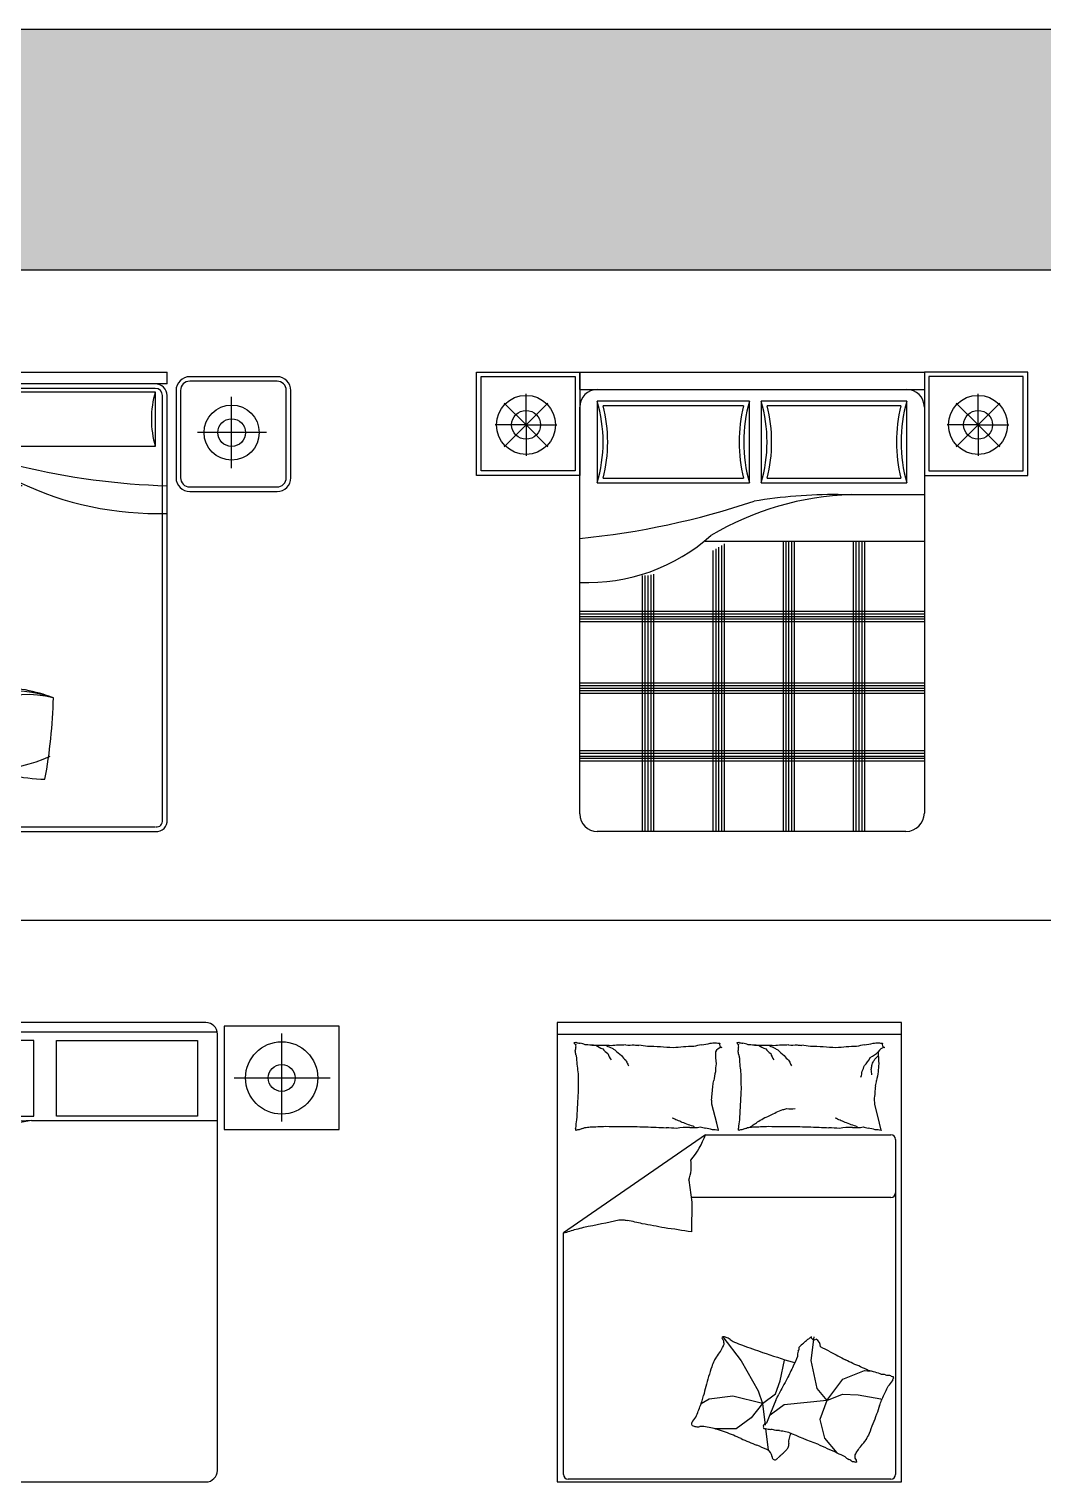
# Model space of a CAD drawing. Header units: millimetres. Extents: x 1787 to 68324, y 1435 to 30835.
# Drawn here: x 28550 to 32965, y 24509 to 30835 of the extents above; entities that cross this region are included whole.
import ezdxf

# ---------------------------------------------------------------- set-up
doc = ezdxf.new("R2010")
doc.units = ezdxf.units.MM
doc.layers.add('www.cad-blocks.net', color=7, linetype='Continuous')
doc.styles.add('DIM_FONT', font='SIMPLEX.shx', dxfattribs={"width": 0.8})

# ---------------------------------------------------------------- blocks, each defined once
blk = doc.blocks.new('A$C356F0359')
for p, q in [((0.4398, 1.9801), (0.0598, 1.9801)), ((0.5489, 2), (2.0492, 2)), ((0.5489, 1.9489), (0.5489, 2)), ((2.0492, 1.9489), (2.0492, 2)), ((2.5283, 1.9801), (2.1483, 1.9801)), ((-0.0002, 1.9201), (-0.0002, 1.5401)), ((0.0198, 1.9201), (0.0198, 1.5401)), ((0.4398, 1.9601), (0.0598, 1.9601)), ((0.4798, 1.5401), (0.4798, 1.9201)), ((0.4998, 1.5401), (0.4998, 1.9201)), ((2.0492, 1.9489), (0.5489, 1.9489)), ((1.998, 1.9289), (0.6001, 1.9289)), ((2.0883, 1.9201), (2.0883, 1.5401)), ((2.1083, 1.9201), (2.1083, 1.5401)), ((2.5283, 1.9601), (2.1483, 1.9601)), ((2.5683, 1.5401), (2.5683, 1.9201)), ((2.5883, 1.5401), (2.5883, 1.9201)), ((0.1539, 1.5681), (0.1539, 1.8777)), ((0.2725, 1.8879), (0.2702, 1.8856)), ((0.2702, 1.8856), (0.2702, 1.7279)), ((0.2725, 1.8879), (0.4531, 1.8879)), ((0.3913, 1.8753), (0.277, 1.8753)), ((0.277, 1.8753), (0.277, 1.8147)), ((0.3913, 1.8147), (0.3913, 1.8753)), ((0.4016, 1.8787), (0.4062, 1.8845)), ((0.4016, 1.7404), (0.4016, 1.8787)), ((0.4062, 1.881), (0.405, 1.8765)), ((0.405, 1.8765), (0.4153, 1.8662)), ((0.405, 1.8765), (0.405, 1.8456)), ((0.405, 1.8456), (0.4073, 1.8399)), ((0.4062, 1.8845), (0.4405, 1.8845)), ((0.4108, 1.8833), (0.4062, 1.881)), ((0.4073, 1.8399), (0.4108, 1.8342)), ((0.4108, 1.8833), (0.4382, 1.8833)), ((0.4165, 1.8685), (0.4108, 1.8833)), ((0.4153, 1.8662), (0.4165, 1.8685)), ((0.4153, 1.8147), (0.4153, 1.8662)), ((0.4325, 1.8685), (0.4165, 1.8685)), ((0.4325, 1.8685), (0.4382, 1.8833)), ((0.4336, 1.8662), (0.4325, 1.8685)), ((0.4439, 1.8765), (0.4336, 1.8662)), ((0.4336, 1.8147), (0.4336, 1.8662)), ((0.4382, 1.8833), (0.4428, 1.881)), ((0.4416, 1.8399), (0.4382, 1.8342)), ((0.4405, 1.8845), (0.4462, 1.8787)), ((0.4439, 1.8456), (0.4416, 1.8399)), ((0.4428, 1.881), (0.4439, 1.8765)), ((0.4439, 1.8765), (0.4439, 1.8456)), ((0.4462, 1.8787), (0.4462, 1.7416)), ((0.4531, 1.8879), (0.4553, 1.8856)), ((0.4553, 1.8856), (0.4553, 1.7279)), ((0.5489, 1.8977), (0.5489, 0.0512)), ((0.5689, 1.8977), (0.5689, 0.0512)), ((2.0292, 0.0512), (2.0292, 1.8977)), ((2.0492, 0.0512), (2.0492, 1.8977)), ((2.3306, 1.5822), (2.3306, 1.8917)), ((0.277, 1.8147), (0.3913, 1.8147)), ((0.277, 1.7885), (0.277, 1.7679)), ((0.3445, 1.7885), (0.277, 1.7885)), ((0.3913, 1.8125), (0.2816, 1.8125)), ((0.2816, 1.8125), (0.2816, 1.801)), ((0.2816, 1.801), (0.3913, 1.801)), ((0.2885, 1.7862), (0.2885, 1.7827)), ((0.2919, 1.7862), (0.2885, 1.7862)), ((0.2885, 1.7827), (0.2919, 1.7827)), ((0.2919, 1.7736), (0.2885, 1.7736)), ((0.2885, 1.7736), (0.2885, 1.7702)), ((0.2907, 1.8125), (0.2907, 1.801)), ((0.2919, 1.7827), (0.2919, 1.7862)), ((0.2919, 1.7702), (0.2919, 1.7736)), ((0.2999, 1.8125), (0.2999, 1.801)), ((0.309, 1.8125), (0.309, 1.801)), ((0.3125, 1.7862), (0.309, 1.7862)), ((0.309, 1.7862), (0.309, 1.7827)), ((0.309, 1.7827), (0.3125, 1.7827)), ((0.3125, 1.7736), (0.309, 1.7736)), ((0.309, 1.7736), (0.309, 1.7702)), ((0.3125, 1.7827), (0.3125, 1.7862)), ((0.3125, 1.7702), (0.3125, 1.7736)), ((0.3182, 1.8125), (0.3182, 1.801)), ((0.3273, 1.8125), (0.3273, 1.801)), ((0.333, 1.7862), (0.3296, 1.7862)), ((0.3296, 1.7862), (0.3296, 1.7827)), ((0.3296, 1.7827), (0.333, 1.7827)), ((0.333, 1.7736), (0.3296, 1.7736)), ((0.3296, 1.7736), (0.3296, 1.7702)), ((0.333, 1.7827), (0.333, 1.7862)), ((0.333, 1.7702), (0.333, 1.7736)), ((0.3365, 1.8125), (0.3365, 1.801)), ((0.3445, 1.7679), (0.3445, 1.7885)), ((0.3548, 1.7759), (0.3548, 1.7827)), ((0.3548, 1.7827), (0.3639, 1.7827)), ((0.3639, 1.7759), (0.3548, 1.7759)), ((0.3639, 1.7827), (0.3639, 1.7759)), ((0.3685, 1.7827), (0.3776, 1.7827)), ((0.3685, 1.7759), (0.3685, 1.7827)), ((0.3776, 1.7759), (0.3685, 1.7759)), ((0.3776, 1.7827), (0.3776, 1.7759)), ((0.3822, 1.7759), (0.3822, 1.7827)), ((0.3822, 1.7827), (0.3913, 1.7827)), ((0.3913, 1.7759), (0.3822, 1.7759)), ((0.3913, 1.801), (0.3913, 1.8125)), ((0.3913, 1.7827), (0.3913, 1.7759)), ((0.405, 1.7736), (0.4073, 1.7793)), ((0.405, 1.7427), (0.405, 1.7736)), ((0.4073, 1.7793), (0.4108, 1.785)), ((0.4108, 1.8342), (0.4119, 1.8262)), ((0.4108, 1.785), (0.4119, 1.793)), ((0.4119, 1.8262), (0.4119, 1.8147)), ((0.4119, 1.793), (0.4119, 1.8147)), ((0.4153, 1.8147), (0.4153, 1.753)), ((0.4336, 1.8147), (0.4336, 1.753)), ((0.4382, 1.8342), (0.4371, 1.8262)), ((0.4371, 1.8262), (0.4371, 1.8147)), ((0.4371, 1.793), (0.4371, 1.8147)), ((0.4382, 1.785), (0.4371, 1.793)), ((0.4416, 1.7793), (0.4382, 1.785)), ((0.4439, 1.7736), (0.4416, 1.7793)), ((0.4439, 1.7427), (0.4439, 1.7736)), ((0.3052, 1.7226), (0.0051, 1.7226)), ((0.2702, 1.7279), (0.2725, 1.7256)), ((0.4244, 1.7256), (0.2725, 1.7256)), ((0.277, 1.7679), (0.3445, 1.7679)), ((0.2782, 1.7622), (0.2782, 1.7576)), ((0.2896, 1.7622), (0.2782, 1.7622)), ((0.2782, 1.7576), (0.2896, 1.7576)), ((0.2782, 1.745), (0.2896, 1.745)), ((0.2782, 1.7382), (0.2782, 1.745)), ((0.2896, 1.7382), (0.2782, 1.7382)), ((0.2885, 1.7702), (0.2919, 1.7702)), ((0.2896, 1.7576), (0.2896, 1.7622)), ((0.2896, 1.745), (0.2896, 1.7382)), ((0.2942, 1.7622), (0.2942, 1.7576)), ((0.3056, 1.7622), (0.2942, 1.7622)), ((0.2942, 1.7576), (0.3056, 1.7576)), ((0.2942, 1.745), (0.3056, 1.745)), ((0.2942, 1.7382), (0.2942, 1.745)), ((0.3056, 1.7382), (0.2942, 1.7382)), ((0.3056, 1.7576), (0.3056, 1.7622)), ((0.3056, 1.745), (0.3056, 1.7382)), ((0.309, 1.7702), (0.3125, 1.7702)), ((0.3102, 1.7622), (0.3102, 1.7576)), ((0.3216, 1.7622), (0.3102, 1.7622)), ((0.3102, 1.7576), (0.3216, 1.7576)), ((0.3102, 1.745), (0.3216, 1.745)), ((0.3102, 1.7382), (0.3102, 1.745)), ((0.3216, 1.7382), (0.3102, 1.7382)), ((0.3216, 1.7576), (0.3216, 1.7622)), ((0.3216, 1.745), (0.3216, 1.7382)), ((0.3376, 1.7622), (0.3262, 1.7622)), ((0.3262, 1.7622), (0.3262, 1.7576)), ((0.3262, 1.7576), (0.3376, 1.7576)), ((0.3262, 1.7382), (0.3262, 1.745)), ((0.3262, 1.745), (0.3376, 1.745)), ((0.3376, 1.7382), (0.3262, 1.7382)), ((0.3296, 1.7702), (0.333, 1.7702)), ((0.3376, 1.7576), (0.3376, 1.7622)), ((0.3376, 1.745), (0.3376, 1.7382)), ((0.3548, 1.7633), (0.3548, 1.7702)), ((0.3548, 1.7702), (0.3639, 1.7702)), ((0.3639, 1.7633), (0.3548, 1.7633)), ((0.3548, 1.7564), (0.3639, 1.7564)), ((0.3548, 1.7496), (0.3548, 1.7564)), ((0.3639, 1.7496), (0.3548, 1.7496)), ((0.3548, 1.737), (0.3548, 1.7439)), ((0.3548, 1.7439), (0.3639, 1.7439)), ((0.3639, 1.737), (0.3548, 1.737)), ((0.3639, 1.7702), (0.3639, 1.7633)), ((0.3639, 1.7564), (0.3639, 1.7496)), ((0.3639, 1.7439), (0.3639, 1.737)), ((0.3685, 1.7633), (0.3685, 1.7702)), ((0.3685, 1.7702), (0.3776, 1.7702)), ((0.3776, 1.7633), (0.3685, 1.7633)), ((0.3685, 1.7564), (0.3776, 1.7564)), ((0.3685, 1.7496), (0.3685, 1.7564)), ((0.3776, 1.7496), (0.3685, 1.7496)), ((0.3685, 1.737), (0.3685, 1.7439)), ((0.3685, 1.7439), (0.3776, 1.7439)), ((0.3776, 1.737), (0.3685, 1.737)), ((0.3776, 1.7702), (0.3776, 1.7633)), ((0.3776, 1.7564), (0.3776, 1.7496)), ((0.3776, 1.7439), (0.3776, 1.737)), ((0.3822, 1.7633), (0.3822, 1.7702)), ((0.3822, 1.7702), (0.3913, 1.7702)), ((0.3913, 1.7633), (0.3822, 1.7633)), ((0.3822, 1.7576), (0.3913, 1.7576)), ((0.3822, 1.7507), (0.3822, 1.7576)), ((0.3913, 1.7507), (0.3822, 1.7507)), ((0.3822, 1.7439), (0.3913, 1.7439)), ((0.3822, 1.737), (0.3822, 1.7439)), ((0.3913, 1.737), (0.3822, 1.737)), ((0.3913, 1.7702), (0.3913, 1.7633)), ((0.3913, 1.7576), (0.3913, 1.7507)), ((0.3913, 1.7439), (0.3913, 1.737)), ((0.4073, 1.7347), (0.4016, 1.7404)), ((0.405, 1.7427), (0.4153, 1.753)), ((0.4062, 1.7382), (0.405, 1.7427)), ((0.4108, 1.7359), (0.4062, 1.7382)), ((0.4234, 1.7347), (0.4073, 1.7347)), ((0.4165, 1.7507), (0.4108, 1.7359)), ((0.4108, 1.7359), (0.4234, 1.7359)), ((0.4153, 1.753), (0.4165, 1.7507)), ((0.4325, 1.7507), (0.4165, 1.7507)), ((0.4233, 1.7393), (0.4235, 1.7294)), ((0.4268, 1.7393), (0.4233, 1.7393)), ((0.4235, 1.7294), (0.4263, 1.7179)), ((0.4263, 1.7179), (0.429, 1.707)), ((0.4274, 1.7301), (0.4268, 1.7393)), ((0.427, 1.7359), (0.4382, 1.7359)), ((0.4405, 1.7347), (0.4271, 1.7347)), ((0.429, 1.7227), (0.4274, 1.7301)), ((0.4531, 1.7256), (0.4284, 1.7256)), ((0.4318, 1.7119), (0.429, 1.7227)), ((0.4325, 1.7063), (0.4318, 1.7119)), ((0.4336, 1.753), (0.4325, 1.7507)), ((0.4325, 1.7507), (0.4382, 1.7359)), ((0.4439, 1.7427), (0.4336, 1.753)), ((0.4382, 1.7359), (0.4428, 1.7382)), ((0.4462, 1.7416), (0.4405, 1.7347)), ((0.4428, 1.7382), (0.4439, 1.7427)), ((0.4553, 1.7279), (0.4531, 1.7256)), ((0.4622, 1.7459), (0.4553, 1.7484)), ((0.4553, 1.7439), (0.4604, 1.7425)), ((0.4604, 1.7425), (0.465, 1.7388)), ((0.4654, 1.7427), (0.4622, 1.7459)), ((0.465, 1.7388), (0.4662, 1.7372)), ((0.4678, 1.7405), (0.4654, 1.7427)), ((0.4662, 1.7372), (0.4686, 1.7374)), ((0.4686, 1.7374), (0.4662, 1.735)), ((0.4662, 1.735), (0.4755, 1.7268)), ((0.4721, 1.7421), (0.4678, 1.7405)), ((0.4741, 1.7401), (0.4721, 1.7421)), ((0.4725, 1.7366), (0.4741, 1.7401)), ((0.4753, 1.7388), (0.4725, 1.7366)), ((0.4783, 1.7356), (0.4753, 1.7388)), ((0.4755, 1.7268), (0.4906, 1.7139)), ((0.4759, 1.729), (0.4783, 1.7356)), ((0.4821, 1.7322), (0.4759, 1.729)), ((0.4874, 1.7272), (0.4821, 1.7322)), ((0.4862, 1.7199), (0.4874, 1.7272)), ((0.4914, 1.7231), (0.4862, 1.7199)), ((0.4908, 1.7135), (0.4984, 1.6917)), ((0.4958, 1.7185), (0.4914, 1.7231)), ((0.494, 1.7135), (0.4958, 1.7185)), ((0.501, 1.7142), (0.494, 1.7135)), ((0.5031, 1.7072), (0.501, 1.7142)), ((2.4819, 1.7366), (2.1818, 1.7366)), ((0.427, 1.697), (0.4265, 1.6915)), ((0.4265, 1.6915), (0.4332, 1.6903)), ((0.4332, 1.6903), (0.4267, 1.6864)), ((0.4267, 1.6864), (0.4272, 1.6801)), ((0.4295, 1.6996), (0.427, 1.697)), ((0.4272, 1.6801), (0.4346, 1.6794)), ((0.4346, 1.6794), (0.4281, 1.6744)), ((0.4281, 1.6744), (0.4311, 1.669)), ((0.429, 1.707), (0.4288, 1.701)), ((0.4288, 1.701), (0.4295, 1.6996)), ((0.4311, 1.669), (0.4381, 1.6704)), ((0.4323, 1.7003), (0.4325, 1.7063)), ((0.4364, 1.6973), (0.4323, 1.7003)), ((0.4381, 1.6704), (0.4348, 1.6639)), ((0.4348, 1.6639), (0.4383, 1.6598)), ((0.4355, 1.6919), (0.4364, 1.6973)), ((0.4367, 1.6774), (0.4355, 1.6919)), ((0.4455, 1.6663), (0.4367, 1.6774)), ((0.4383, 1.6598), (0.4436, 1.6637)), ((0.4436, 1.6637), (0.4427, 1.6575)), ((0.4427, 1.6575), (0.4471, 1.6547)), ((0.4577, 1.6598), (0.4455, 1.6663)), ((0.4471, 1.6547), (0.4526, 1.6593)), ((0.4526, 1.6593), (0.4519, 1.6517)), ((0.4519, 1.6517), (0.4568, 1.6503)), ((0.4568, 1.6503), (0.4598, 1.6565)), ((0.4716, 1.6586), (0.4577, 1.6598)), ((0.4598, 1.6565), (0.4626, 1.6503)), ((0.4626, 1.6503), (0.4665, 1.6498)), ((0.4665, 1.6498), (0.4681, 1.6565)), ((0.4681, 1.6565), (0.4707, 1.6491)), ((0.4707, 1.6491), (0.4751, 1.6503)), ((0.485, 1.6644), (0.4716, 1.6586)), ((0.4751, 1.6503), (0.4753, 1.6565)), ((0.4753, 1.6565), (0.4806, 1.6519)), ((0.4806, 1.6519), (0.4843, 1.6538)), ((0.4843, 1.6538), (0.4836, 1.6607)), ((0.4836, 1.6607), (0.4885, 1.6547)), ((0.4952, 1.6744), (0.485, 1.6644)), ((0.4885, 1.6547), (0.4922, 1.6579)), ((0.4922, 1.6579), (0.4894, 1.6642)), ((0.4894, 1.6642), (0.4959, 1.6614)), ((0.4984, 1.6917), (0.4952, 1.6744)), ((0.4957, 1.6704), (0.5024, 1.6683)), ((0.4989, 1.6642), (0.4957, 1.6704)), ((0.4959, 1.6614), (0.4989, 1.6642)), ((0.4964, 1.7047), (0.5031, 1.7072)), ((0.5038, 1.7049), (0.4964, 1.7047)), ((0.5042, 1.673), (0.4987, 1.6792)), ((0.4987, 1.6792), (0.5058, 1.679)), ((0.5005, 1.695), (0.5054, 1.6996)), ((0.5068, 1.695), (0.5005, 1.695)), ((0.5008, 1.6871), (0.5079, 1.6892)), ((0.5068, 1.6836), (0.5008, 1.6871)), ((0.5024, 1.6683), (0.5042, 1.673)), ((0.5054, 1.6996), (0.5038, 1.7049)), ((0.5058, 1.679), (0.5068, 1.6836)), ((0.5079, 1.6892), (0.5068, 1.695)), ((0.0598, 1.5001), (0.4398, 1.5001)), ((0.0598, 1.4801), (0.4398, 1.4801)), ((2.1483, 1.5001), (2.5283, 1.5001)), ((2.1483, 1.4801), (2.5283, 1.4801)), ((0.6001, 0.02), (1.998, 0.02)), ((0.6001, 0), (1.998, 0))]:
    blk.add_line(p, q)
at = {"linetype": 'ByBlock'}
for p, q in [((0.6001, 1.9147), (1.282, 1.9147)), ((0.6001, 1.6759), (0.6001, 1.9147)), ((1.282, 1.9147), (1.282, 1.6759)), ((1.3161, 1.9147), (1.998, 1.9147)), ((1.3161, 1.6759), (1.3161, 1.9147)), ((1.998, 1.9147), (1.998, 1.6759)), ((1.282, 1.6759), (0.6001, 1.6759)), ((1.998, 1.6759), (1.3161, 1.6759)), ((1.0687, 1.6418), (0.5489, 1.6418)), ((1.4185, 1.5053), (0.5489, 1.5053))]:
    blk.add_line(p, q, dxfattribs=at)
for centre in [(0.1539, 1.7226), (2.3306, 1.7366)]:
    blk.add_circle(centre, 0.12, dxfattribs=at)
for centre in [(0.1539, 1.7226), (2.3306, 1.7366)]:
    blk.add_circle(centre, 0.06)
for centre, radius, start, end in [((0.0598, 1.9201), 0.06, 90, 180), ((0.4398, 1.9201), 0.06, 0, 90), ((2.1483, 1.9201), 0.06, 90, 180), ((2.5283, 1.9201), 0.06, 0, 90), ((0.0598, 1.9201), 0.04, 90, 180), ((0.4398, 1.9201), 0.04, 0, 90), ((0.6001, 1.8977), 0.0512, 90, 180), ((0.6001, 1.8977), 0.0312, 90, 180), ((1.998, 1.8977), 0.0512, 0, 90), ((1.998, 1.8977), 0.0312, 0, 90), ((2.1483, 1.9201), 0.04, 90, 180), ((2.5283, 1.9201), 0.04, 0, 90), ((0.0598, 1.5401), 0.06, 180, 270), ((0.0598, 1.5401), 0.04, 180, 270), ((0.4398, 1.5401), 0.04, 270, 0), ((0.4398, 1.5401), 0.06, 270, 0), ((2.1483, 1.5401), 0.06, 180, 270), ((2.1483, 1.5401), 0.04, 180, 270), ((2.5283, 1.5401), 0.06, 270, 0), ((2.5283, 1.5401), 0.04, 270, 0), ((1.1471, 0.7332), 0.3575, 102.47819, 140.46254), ((1.9086, 1.3124), 0.8697, 195.33601, 226.41927), ((0.3249, 0.4335), 0.9879, 28.49711, 41.05657), ((0.9965, 0.4273), 0.548, 103.20343, 117.03623), ((1.6529, 1.7059), 1.0798, 223.63057, 251.4288), ((0.4451, 0.4375), 0.5655, 5.33912, 57.68949), ((0.4517, 0.5274), 0.4879, 10.69865, 52.68638), ((1.8195, 1.3719), 1.1652, 203.06416, 220.32086), ((0.5617, 0.4344), 0.7874, 18.35266, 36.68512), ((1.4135, 0.487), 0.3575, 154.0418, 192.02615), ((1.1372, -0.3434), 0.9879, 80.06073, 92.62018), ((-0.021, 2.4319), 2.1977, 305.29657, 307.24182), ((1.5949, 0.9312), 0.734, 205.25901, 216.93514), ((1.3641, 0.0041), 0.6085, 71.81005, 120.13512), ((1.44, 0.1186), 0.4774, 76.18494, 142.00166), ((1.2836, -0.1573), 0.7874, 69.91627, 88.24873), ((-0.6432, 0.628), 2.1977, 349.48843, 358.80544), ((-0.021, 2.4319), 2.1977, 297.92482, 299.3793), ((1.5595, 0.1789), 0.548, 154.76704, 168.59984), ((1.2647, 0.9578), 0.6885, 250.29361, 293.6414), ((1.3312, 1.4107), 1.1652, 254.62778, 271.88448), ((1.5368, 0.9609), 0.734, 256.82263, 268.49876), ((0.5943, 0.0454), 0.0458, 172.75992, 277.24008), ((0.5943, 0.0454), 0.0258, 172.75992, 277.24008), ((2.0038, 0.0454), 0.0458, 262.75992, 7.24008), ((2.0038, 0.0454), 0.0258, 262.75992, 7.24008)]:
    blk.add_arc(centre, radius, start, end)
for centre, radius, start, end in [((0.1906, 1.7953), 0.4265, 343.73979, 16.26021), ((1.6914, 1.7953), 0.4265, 163.73979, 196.26021), ((0.9067, 1.7953), 0.4265, 343.73979, 16.26021), ((2.4075, 1.7953), 0.4265, 163.73979, 196.26021), ((0.9303, 0.657), 0.9853, 61.43285, 88.12613), ((1.0826, 0.5712), 1.0706, 72.19663, 90.74184), ((2.1368, 4.5996), 3.0955, 256.42012, 268.37887), ((2.0056, 2.7745), 1.3903, 244.24266, 271.79845)]:
    blk.add_arc(centre, radius, start, end, dxfattribs=at)
blk = doc.blocks.new('A$C2EB62172')
at = {"linetype": 'ByBlock'}
for p, q in [((0, 2.0003), (0.45, 2.0003)), ((0, 1.5503), (0, 2.0003)), ((0.45, 1.9241), (0.45, 2.0003)), ((0.45, 2.0003), (0.45, 1.5503)), ((0.45, 2.0003), (1.9506, 2.0003)), ((1.9506, 2.0003), (1.9506, 1.5503)), ((2.4006, 2.0003), (1.9506, 2.0003)), ((2.4006, 1.5503), (2.4006, 2.0003)), ((0.45, 1.9241), (1.9506, 1.9241)), ((0.45, 0.0763), (0.45, 1.8479)), ((1.9506, 1.8479), (1.9506, 0.0801)), ((0.45, 1.5503), (0, 1.5503)), ((1.9506, 1.5503), (2.4006, 1.5503)), ((1.8706, 0.0001), (0.5262, 0.0001))]:
    blk.add_line(p, q, dxfattribs=at)
for p, q in [((0.02, 1.9803), (0.43, 1.9803)), ((0.02, 1.5703), (0.02, 1.9803)), ((0.43, 1.9803), (0.43, 1.5703)), ((1.9706, 1.9803), (1.9706, 1.5703)), ((2.3806, 1.9803), (1.9706, 1.9803)), ((2.3806, 1.5703), (2.3806, 1.9803)), ((0.2161, 1.7703), (0.2161, 1.9047)), ((2.1846, 1.7703), (2.1846, 1.9047)), ((0.2161, 1.7703), (0.1211, 1.8653)), ((0.2161, 1.7703), (0.3111, 1.8653)), ((0.5262, 1.8733), (0.5262, 1.5177)), ((1.1893, 1.8733), (0.5262, 1.8733)), ((1.1632, 1.8533), (0.5523, 1.8533)), ((1.1893, 1.5177), (1.1893, 1.8733)), ((1.2401, 1.8733), (1.2401, 1.5177)), ((1.8744, 1.8733), (1.2401, 1.8733)), ((1.8483, 1.8533), (1.2662, 1.8533)), ((1.8744, 1.5177), (1.8744, 1.8733)), ((2.1846, 1.7703), (2.0896, 1.8653)), ((2.1846, 1.7703), (2.2796, 1.8653)), ((0.2161, 1.7703), (0.0817, 1.7703)), ((0.2161, 1.7703), (0.1211, 1.6753)), ((0.2161, 1.7703), (0.3505, 1.7703)), ((0.2161, 1.7703), (0.3111, 1.6753)), ((0.2161, 1.7703), (0.2161, 1.6359)), ((2.1846, 1.7703), (2.0502, 1.7703)), ((2.1846, 1.7703), (2.0896, 1.6753)), ((2.1846, 1.7703), (2.1846, 1.6359)), ((2.1846, 1.7703), (2.319, 1.7703)), ((2.1846, 1.7703), (2.2796, 1.6753)), ((0.43, 1.5703), (0.02, 1.5703)), ((0.5523, 1.5377), (1.1632, 1.5377)), ((1.2662, 1.5377), (1.8483, 1.5377)), ((1.9706, 1.5703), (2.3806, 1.5703)), ((0.5262, 1.5177), (1.1893, 1.5177)), ((1.2401, 1.5177), (1.8744, 1.5177)), ((1.5747, 1.4669), (1.9506, 1.4669)), ((0.996, 1.2637), (1.9506, 1.2637))]:
    blk.add_line(p, q)
at = {"linetype": 'Continuous'}
for p, q in [((1.0299, 1.2232), (1.0299, 0.0001)), ((1.0419, 1.2301), (1.0419, 0.0001)), ((1.0539, 1.2373), (1.0539, 0.0001)), ((1.067, 1.2453), (1.067, 0.0001)), ((1.079, 1.2529), (1.079, 0.0001)), ((1.3351, 1.2637), (1.3351, 0.0001)), ((1.3471, 1.2637), (1.3471, 0.0001)), ((1.3591, 1.2637), (1.3591, 0.0001)), ((1.3722, 1.2637), (1.3722, 0.0001)), ((1.3842, 1.2637), (1.3842, 0.0001)), ((1.6409, 1.2637), (1.6409, 0.0001)), ((1.6529, 1.2637), (1.6529, 0.0001)), ((1.6649, 1.2637), (1.6649, 0.0001)), ((1.678, 1.2637), (1.678, 0.0001)), ((1.69, 1.2637), (1.69, 0.0001)), ((0.722, 1.1147), (0.722, 0.0001)), ((0.734, 1.1147), (0.734, 0.0001)), ((0.746, 1.1147), (0.746, 0.0001)), ((0.7591, 1.1172), (0.7591, 0.0001)), ((0.7711, 1.1203), (0.7711, 0.0001)), ((0.45, 0.9593), (1.9506, 0.9593)), ((0.45, 0.9473), (1.9506, 0.9473)), ((0.45, 0.9353), (1.9506, 0.9353)), ((0.45, 0.9259), (1.9506, 0.9259)), ((0.45, 0.9139), (1.9506, 0.9139)), ((0.45, 0.6471), (1.9506, 0.6471)), ((0.45, 0.6351), (1.9506, 0.6351)), ((0.45, 0.6231), (1.9506, 0.6231)), ((0.45, 0.6137), (1.9506, 0.6137)), ((0.45, 0.6017), (1.9506, 0.6017)), ((0.45, 0.3522), (1.9506, 0.3522)), ((0.45, 0.3402), (1.9506, 0.3402)), ((0.45, 0.3282), (1.9506, 0.3282)), ((0.45, 0.3188), (1.9506, 0.3188)), ((0.45, 0.3068), (1.9506, 0.3068))]:
    blk.add_line(p, q, dxfattribs=at)
for centre, radius in [((0.2161, 1.7703), 0.1285), ((2.1846, 1.7703), 0.1285), ((0.2161, 1.7703), 0.0628), ((2.1846, 1.7703), 0.0628)]:
    blk.add_circle(centre, radius)
at = {"linetype": 'ByBlock'}
for centre, radius, start, end in [((0.5262, 1.8479), 0.0762, 90, 180), ((1.8744, 1.8479), 0.0762, 0, 90), ((0.5262, 0.0763), 0.0762, 180, 270), ((1.8706, 0.0801), 0.08, 270, 0)]:
    blk.add_arc(centre, radius, start, end, dxfattribs=at)
for centre, radius, start, end in [((-0.0834, 1.6955), 0.635, 343.73979, 16.26021), ((-0.0834, 1.6955), 0.655, 346.05939, 13.94061), ((1.7989, 1.6955), 0.655, 166.05939, 193.94061), ((1.7989, 1.6955), 0.635, 163.73979, 196.26021), ((0.6305, 1.6955), 0.635, 343.73979, 16.26021), ((0.6305, 1.6955), 0.655, 346.05939, 13.94061), ((2.484, 1.6955), 0.655, 166.05939, 193.94061), ((2.484, 1.6955), 0.635, 163.73979, 196.26021), ((1.6775, 0.1733), 1.2944, 92.03201, 120.45698), ((1.5739, -0.8648), 2.3317, 89.98016, 99.00664), ((0.1114, 4.7131), 3.454, 275.6242, 288.5258), ((0.4851, 1.8866), 0.8029, 267.49694, 311.91323)]:
    blk.add_arc(centre, radius, start, end)
blk = doc.blocks.new('A$C3C75334F')
for p, q in [((0, 1.534), (0, 1.984)), ((0, 1.984), (0.5, 1.984)), ((0.5, 1.984), (0.5, 1.534)), ((1.9728, 2), (0.5728, 2)), ((2.0529, 1.984), (2.0529, 1.534)), ((2.5529, 1.984), (2.0529, 1.984)), ((2.5529, 1.534), (2.5529, 1.984)), ((0.25, 1.9525), (0.25, 1.57)), ((2.0228, 1.958), (0.5228, 1.958)), ((0.5228, 1.95), (0.5228, 0.05)), ((0.6089, 1.9225), (0.6089, 1.5925)), ((1.2239, 1.9225), (0.6089, 1.9225)), ((1.2239, 1.5925), (1.2239, 1.9225)), ((1.3217, 1.5925), (1.3217, 1.9225)), ((1.3217, 1.9225), (1.9367, 1.9225)), ((1.9367, 1.9225), (1.9367, 1.5925)), ((2.0228, 0.05), (2.0228, 1.95)), ((2.3029, 1.9525), (2.3029, 1.57)), ((0.457, 1.759), (0.0385, 1.759)), ((2.0959, 1.759), (2.5144, 1.759)), ((0.6089, 1.5925), (1.2239, 1.5925)), ((1.9367, 1.5925), (1.3217, 1.5925)), ((0.5, 1.534), (0, 1.534)), ((1.2128, 1.5739), (2.0228, 1.5739)), ((2.0529, 1.534), (2.5529, 1.534)), ((0.5728, 0), (1.9728, 0))]:
    blk.add_line(p, q)
for centre, radius in [((0.25, 1.759), 0.1575), ((2.3029, 1.759), 0.1575), ((0.25, 1.759), 0.0585), ((2.3029, 1.759), 0.0585)]:
    blk.add_circle(centre, radius)
for centre, radius, start, end in [((0.5728, 1.95), 0.05, 90, 180), ((1.9728, 1.95), 0.05, 0, 90), ((1.2652, 0.3179), 1.2571, 92.38351, 126.19807), ((1.3644, 0.6928), 0.894, 99.75657, 141.93721), ((0.544, 1.2137), 0.1205, 14.54629, 100.1199), ((0.5728, 0.05), 0.05, 180, 270), ((1.9728, 0.05), 0.05, 270, 0)]:
    blk.add_arc(centre, radius, start, end)
blk = doc.blocks.new('A$C79B528CE')
for p, q in [((1.5, 2), (0, 2)), ((0, 2), (0, 0)), ((1.5, 0), (1.5, 2)), ((1.5, 1.9476), (0, 1.9476)), ((0.6954, 1.5617), (0.6748, 1.6443)), ((1.4047, 1.5617), (1.384, 1.6443)), ((0.7029, 1.5317), (0.6954, 1.5617)), ((1.4122, 1.5317), (1.4047, 1.5617)), ((0.6465, 1.5115), (0.0284, 1.0841)), ((0.6465, 1.5115), (1.4542, 1.5115)), ((1.4742, 1.4915), (1.4742, 0.0322)), ((0.574, 1.3138), (0.5876, 1.2184)), ((1.4542, 1.2389), (0.5847, 1.2389)), ((0.5876, 1.2184), (0.5859, 1.0883)), ((0.0284, 0.0322), (0.0284, 1.0841)), ((0.7224, 0.6316), (0.8016, 0.5276)), ((1.119, 0.6317), (1.1052, 0.5286)), ((0.8016, 0.5276), (0.8767, 0.3973)), ((0.9716, 0.4407), (0.9914, 0.5296)), ((1.1052, 0.5286), (1.131, 0.4065)), ((1.1757, 0.355), (1.2446, 0.4478)), ((1.2446, 0.4478), (1.3392, 0.4856)), ((1.3392, 0.4856), (1.3632, 0.4822)), ((0.8767, 0.3973), (0.8945, 0.342)), ((0.8945, 0.342), (0.9518, 0.3834)), ((0.9518, 0.3834), (0.9716, 0.4407)), ((1.131, 0.4065), (1.1757, 0.355)), ((1.1757, 0.355), (1.2428, 0.3825)), ((1.2428, 0.3825), (1.3116, 0.379)), ((0.6632, 0.3597), (0.6272, 0.3397)), ((0.766, 0.3736), (0.6632, 0.3597)), ((0.8945, 0.342), (0.766, 0.3736)), ((0.8945, 0.342), (0.8451, 0.2787)), ((0.8945, 0.342), (0.9063, 0.2478)), ((0.9527, 0.3558), (0.9297, 0.2995)), ((0.99, 0.3361), (0.9401, 0.3)), ((1.1757, 0.355), (0.99, 0.3361)), ((1.1757, 0.355), (1.1448, 0.2725)), ((1.3116, 0.379), (1.4097, 0.3619)), ((1.4097, 0.3619), (1.413, 0.3554)), ((0.8451, 0.2787), (0.7799, 0.2313)), ((0.9297, 0.2995), (0.9119, 0.256)), ((0.9401, 0.3), (0.928, 0.2914)), ((1.1448, 0.2725), (1.1654, 0.19)), ((0.7799, 0.2313), (0.687, 0.2313)), ((0.9081, 0.2331), (0.92, 0.1385)), ((1.1654, 0.19), (1.219, 0.1274)), ((1.4542, 0.0122), (0.0484, 0.0122)), ((0, 0), (1.5, 0))]:
    blk.add_line(p, q)
for centre, radius, start, end in [((0.0726, 1.9139), 0.00342, 291.7883, 340.43603), ((0.0743, 1.9085), 0.00232, 340.43603, 101.89306), ((0.0739, 1.9378), 0.0251, 274.30254, 291.7883), ((0.0805, 1.9093), 0.00428, 201.9904, 281.89306), ((0.0959, 1.8994), 0.0156, 158.57902, 201.9904), ((0.098, 1.9393), 0.0289, 239.34875, 274.30254), ((0.0952, 1.8568), 0.0539, 59.34875, 84.74081), ((0.0953, 1.0829), 0.8208, 84.74081, 88.09211), ((0.1612, 2.0005), 0.0992, 254.06476, 274.21588), ((0.2269, 1.9817), 0.0992, 233.91364, 254.06476), ((0.1856, 0.406), 1.4943, 88.09211, 90.57574), ((0.323, 2.1075), 0.234, 242.76041, 249.13972), ((0.3084, 1.0293), 0.8732, 90.57574, 94.80185), ((0.3125, 2.1919), 0.2897, 267.46141, 274.80185), ((0.3637, 2.0532), 0.1524, 259.81012, 267.46141), ((0.3008, 1.3747), 0.5293, 79.81012, 83.9133), ((0.6611, 1.6625), 0.2422, 97.54685, 105.74398), ((0.5846, 2.2041), 0.3048, 278.43719, 285.74398), ((0.6672, 2.0719), 0.1611, 270, 278.43719), ((0.7086, 2.0011), 0.0904, 258.72762, 270), ((0.7203, 1.9049), 0.0131, 153.41948, 258.72762), ((0.7818, 1.9139), 0.00342, 291.7883, 340.43603), ((0.7836, 1.9085), 0.00232, 340.43603, 101.89306), ((0.7831, 1.9378), 0.0251, 274.30254, 291.7883), ((0.7897, 1.9093), 0.00428, 201.9904, 281.89306), ((0.8051, 1.8994), 0.0156, 158.57902, 201.9904), ((0.8072, 1.9393), 0.0289, 239.34875, 274.30254), ((0.8044, 1.8568), 0.0539, 59.34875, 84.74081), ((0.8046, 1.0829), 0.8208, 84.74081, 88.09211), ((0.8704, 2.0005), 0.0992, 254.06476, 274.21588), ((0.9361, 1.9817), 0.0992, 233.91364, 254.06476), ((0.8948, 0.406), 1.4943, 88.09211, 90.57574), ((1.0323, 2.1075), 0.234, 242.76041, 249.13972), ((1.0177, 1.0293), 0.8732, 90.57574, 94.80185), ((1.0217, 2.1919), 0.2897, 267.46141, 274.80185), ((1.0729, 2.0532), 0.1524, 259.81012, 267.46141), ((1.0101, 1.3747), 0.5293, 79.81012, 83.9133), ((1.3703, 1.6625), 0.2422, 97.54685, 105.74398), ((1.2938, 2.2041), 0.3048, 278.43719, 285.74398), ((1.3765, 2.0719), 0.1611, 270, 278.43719), ((1.4178, 2.0011), 0.0904, 258.72762, 270), ((1.4295, 1.9049), 0.0131, 153.41948, 258.72762), ((0.049, 1.8889), 0.0328, 338.57902, 8.13348), ((-0.1611, 1.8253), 0.246, 8.13348, 12.10946), ((0.279, 1.8867), 0.1983, 187.6809, 192.10946), ((0.9966, 1.8987), 0.9131, 183.36875, 187.6809), ((0.2797, 1.9449), 0.0992, 216.17665, 233.91364), ((0.3154, 1.8961), 0.0992, 198.43965, 216.17665), ((0.2874, 1.949), 0.0768, 231.61143, 242.76041), ((0.5234, 2.1633), 0.3916, 226.18849, 231.61143), ((0.4551, 1.9982), 0.2252, 219.03494, 226.18849), ((0.3426, 1.8591), 0.0493, 208.31676, 219.03494), ((0.3945, 0.8466), 1.049, 83.9133, 90), ((0.5954, 1.2129), 0.6827, 90, 97.54685), ((0.7204, 1.8579), 0.0342, 94.40021, 153.41948), ((1.1818, 1.8735), 0.4918, 180, 186.23236), ((0.7582, 1.8889), 0.0328, 338.57902, 8.13348), ((0.5482, 1.8253), 0.246, 8.13348, 12.10946), ((0.9883, 1.8867), 0.1983, 187.6809, 192.10946), ((1.7058, 1.8987), 0.9131, 183.36875, 187.6809), ((0.989, 1.9449), 0.0992, 216.17665, 233.91364), ((1.0247, 1.8961), 0.0992, 198.43965, 216.17665), ((0.9966, 1.949), 0.0768, 231.61143, 242.76041), ((1.2326, 2.1633), 0.3916, 226.18849, 231.61143), ((1.1643, 1.9982), 0.2252, 219.03494, 226.18849), ((1.0518, 1.8591), 0.0493, 208.31676, 219.03494), ((1.1037, 0.8466), 1.049, 83.9133, 90), ((1.3046, 1.2129), 0.6827, 90, 97.54685), ((1.2401, 1.9123), 0.1399, 314.90238, 332.60117), ((1.3004, 1.9723), 0.1399, 297.20359, 314.90238), ((1.3389, 1.8667), 0.0526, 318.55709, 334.64488), ((1.3333, 1.9167), 0.0899, 306.26407, 318.55709), ((1.4296, 1.8579), 0.0342, 94.40021, 153.41948), ((1.891, 1.8735), 0.4918, 180, 186.23236), ((0.7702, 1.7573), 0.6787, 178.36691, 183.36875), ((0.4886, 1.9062), 0.2002, 203.00277, 208.31676), ((1.552, 1.5994), 0.882, 167.80162, 170.31563), ((0.8939, 1.7858), 0.204, 170.31563, 180), ((1.4794, 1.7573), 0.6787, 178.36691, 183.36875), ((1.1978, 1.9062), 0.2002, 203.00277, 208.31676), ((1.1897, 1.8023), 0.1399, 343.48502, 354.36887), ((1.2048, 1.8529), 0.1399, 332.60117, 343.48502), ((1.3147, 1.8132), 0.0562, 341.2201, 0), ((1.2793, 1.7719), 0.0915, 0, 14.68511), ((1.18, 1.8895), 0.2056, 338.18508, 341.2201), ((1.2381, 1.8881), 0.1511, 334.64488, 338.18508), ((2.2613, 1.5994), 0.882, 167.80162, 170.31563), ((1.6031, 1.7858), 0.204, 170.31563, 180), ((1.4559, 1.6447), 1.3652, 176.94504, 178.36691), ((0.0204, 1.7556), 0.6588, 351.99495, 357.33512), ((0.3686, 1.792), 0.3171, 347.80162, 351.99495), ((2.1651, 1.6447), 1.3652, 176.94504, 178.36691), ((0.7297, 1.7556), 0.6588, 351.99495, 357.33512), ((1.0778, 1.792), 0.3171, 347.80162, 351.99495), ((13.7013, 0.85), 13.6356, 176.49514, 176.94504), ((0.6071, 1.6474), 0.0677, 357.33512, 14.04519), ((14.4105, 0.85), 13.6356, 176.49514, 176.94504), ((1.3164, 1.6474), 0.0677, 357.33512, 14.04519), ((0.2076, 0.9067), 0.7387, 64.68893, 66.51559), ((0.7388, 1.8508), 0.3126, 296.49848, 302.13498), ((0.3151, 2.8912), 1.4323, 294.32653, 296.49848), ((0.7753, 2.0834), 0.5066, 290.67428, 294.32653), ((0.9799, 1.6796), 0.058, 274.08277, 290.67428), ((1.0172, 1.8969), 0.2721, 266.4448, 274.08277), ((0.9169, 0.9067), 0.7387, 64.68893, 66.51559), ((0.4014, 1.5209), 0.3212, 170.00164, 176.49514), ((0.0623, 1.535), 0.0193, 350.00164, 16.69777), ((0.0815, 1.5304), 0.00132, 16.69777, 97.12039), ((0.1072, 1.4467), 0.0875, 97.12039, 106.22115), ((0.1315, 1.4654), 0.0767, 106.22115, 117.28412), ((0.1, 1.5832), 0.0453, 282.86904, 297.28412), ((0.1117, 1.6885), 0.1459, 273.57397, 282.86904), ((0.1384, 2.7103), 1.164, 270.28654, 273.57397), ((0.3078, 7.2662), 5.7185, 269.02962, 270.28654), ((0.4895, 4.9065), 3.3622, 267.39037, 269.02962), ((0.5304, 2.7573), 1.2165, 265.38242, 267.39037), ((0.4077, 0.139), 1.4048, 85.38242, 87.25094), ((0.5669, 1.3138), 0.2301, 87.25094, 101.55856), ((0.2508, 0.888), 0.7387, 66.51559, 68.34226), ((0.2995, 0.8688), 0.7387, 68.34226, 70.57202), ((0.3537, 0.8497), 0.7387, 70.57202, 72.80178), ((0.5943, 1.6886), 0.1459, 263.56595, 281.55856), ((0.6593, 1.6599), 0.1197, 252.61359, 263.56595), ((0.608, 1.3144), 0.2297, 72.61359, 80.5159), ((0.6574, 1.2635), 0.2708, 80.5159, 85.91706), ((0.7029, 1.5308), 0.000917, 85.91706, 194.04494), ((1.1107, 1.5209), 0.3212, 170.00164, 176.49514), ((0.7716, 1.535), 0.0193, 350.00164, 16.69777), ((0.7908, 1.5304), 0.00132, 16.69777, 97.12039), ((0.8165, 1.4467), 0.0875, 97.12039, 106.22115), ((0.8408, 1.4654), 0.0767, 106.22115, 117.28412), ((0.8093, 1.5832), 0.0453, 282.86904, 297.28412), ((0.8209, 1.6885), 0.1459, 273.57397, 282.86904), ((0.4519, 2.1618), 0.7286, 302.13498, 305.82629), ((0.8476, 2.7103), 1.164, 270.28654, 273.57397), ((1.017, 7.2662), 5.7185, 269.02962, 270.28654), ((1.1987, 4.9065), 3.3622, 267.39037, 269.02962), ((1.2397, 2.7573), 1.2165, 265.38242, 267.39037), ((1.1169, 0.139), 1.4048, 85.38242, 87.25094), ((1.2761, 1.3138), 0.2301, 87.25094, 101.55856), ((0.9601, 0.888), 0.7387, 66.51559, 68.34226), ((1.0087, 0.8688), 0.7387, 68.34226, 70.57202), ((1.0629, 0.8497), 0.7387, 70.57202, 72.80178), ((1.3035, 1.6886), 0.1459, 263.56595, 281.55856), ((1.3685, 1.6599), 0.1197, 252.61359, 263.56595), ((1.3172, 1.3144), 0.2297, 72.61359, 80.5159), ((1.3666, 1.2635), 0.2708, 80.5159, 85.91706), ((1.4121, 1.5308), 0.000917, 85.91706, 194.04494), ((0.2944, 1.6407), 0.3751, 320.35546, 339.85116), ((1.4542, 1.4915), 0.02, 0, 90), ((0.4049, 1.3759), 0.1801, 339.85116, 8.13558), ((1.4542, 1.2589), 0.02, 270, 0), ((-0.6395, 5.1029), 4.0646, 280.72756, 282.92554), ((0.2775, 1.1989), 0.0581, 262.26962, 280.72756), ((0.3326, 1.3309), 0.1942, 256.8096, 262.26962), ((-0.4754, 2.8487), 1.8351, 285.93519, 287.73639), ((-0.0634, 1.7415), 0.6574, 282.92554, 285.93519), ((-0.2025, -1.3253), 2.5158, 76.8096, 78.32586), ((-0.0554, -1.4284), 2.588, 78.32586, 80.50498), ((-0.0377, -2.64), 3.7801, 80.50498, 82.308), ((0.4099, 0.749), 0.352, 329.09437, 333.18207), ((0.7246, 0.6267), 0.0063, 166.71916, 233.42082), ((0.7227, 0.6272), 0.00443, 93.94836, 166.71916), ((0.7124, 0.6103), 0.0142, 10.40739, 53.42082), ((0.7249, 0.5964), 0.0352, 69.65479, 93.94836), ((0.6889, 0.6079), 0.0393, 333.18207, 345.42909), ((0.6504, 0.5989), 0.0771, 2.72862, 10.40739), ((0.7122, 0.6019), 0.0153, 345.42909, 2.72862), ((0.7162, 0.5731), 0.0601, 51.41461, 69.65479), ((0.8031, 0.682), 0.0792, 231.41461, 247.29308), ((1.0957, 1.3811), 0.8371, 247.29308, 249.87133), ((2.5607, 5.3783), 5.0942, 249.87133, 250.91638), ((1.0928, 0.5526), 0.0458, 157.58378, 188.04918), ((1.0322, 0.5833), 0.0226, 324.10643, 8.04918), ((1.0012, 0.6426), 0.0774, 313.52244, 324.10643), ((0.9323, 0.7705), 0.2176, 307.21509, 313.52244), ((0.692, 1.1456), 0.6605, 306.2163, 307.21509), ((1.3244, 0.3162), 0.3825, 126.2163, 127.52874), ((1.1299, 0.5924), 0.0452, 127.52874, 134.1274), ((1.0587, 0.6825), 0.0697, 308.81361, 314.1274), ((1.1199, 0.6318), 0.0127, 176.75451, 308.81361), ((1.1115, 0.59), 0.0359, 356.75451, 62.70976), ((-0.2306, -2.1858), 3.0972, 62.70976, 63.58535), ((0.8608, 0.4414), 0.1965, 153.92651, 162.1604), ((0.7571, 0.4922), 0.081, 140.29953, 153.92651), ((0.5455, 0.6678), 0.194, 320.29953, 329.09437), ((1.9234, 3.5362), 3.145, 250.91638, 253.39153), ((1.0578, 0.6341), 0.1166, 253.39153, 259.26338), ((1.9583, 0.1204), 1.0054, 154.94715, 157.58378), ((2.1205, 2.3551), 2.0162, 242.50014, 243.58535), ((4.0739, 5.9445), 6.1019, 242.15178, 242.50014), ((-1.4387, -4.647), 5.8383, 62.15178, 62.50792), ((1.0676, -0.068), 0.6236, 62.50792, 69.25137), ((2.5804, -0.112), 2.003, 162.1604, 164.73746), ((2.3589, -0.3311), 1.5652, 150.06403, 152.91165), ((2.5307, -0.2643), 1.6868, 152.91165, 154.94715), ((1.2615, 0.0657), 0.43, 69.25137, 77.37478), ((1.4175, 0.4049), 0.063, 77.37478, 93.38812), ((1.4448, 0.5247), 0.0599, 256.95977, 273.38812), ((1.4751, 0.5082), 0.0509, 238.30826, 256.95977), ((1.4772, 0.441), 0.0168, 130.50865, 180.96136), ((1.4694, 0.4587), 0.0058, 180.96136, 238.30826), ((2.2381, -0.0186), 1.6481, 164.73746, 166.159), ((0.767, 0.4627), 0.2143, 330.06403, 337.76452), ((-0.9672, 1.5491), 2.6619, 333.66682, 334.82685), ((1.3928, 0.4743), 0.0755, 310.50865, 333.66682), ((-1.8615, 1.284), 2.6619, 338.0627, 339.22273), ((0.4592, 0.4035), 0.1798, 339.22273, 343.68776), ((0.1082, 0.5062), 0.5454, 343.68776, 346.159), ((2.9572, -0.2212), 1.6481, 160.34158, 161.76311), ((0.895, 0.5261), 0.5454, 339.29188, 341.76311), ((1.2503, 0.4319), 0.1798, 334.82685, 339.29188), ((0.6027, 0.2524), 0.0168, 134.90453, 185.35724), ((0.5376, 0.3177), 0.0755, 314.90453, 338.0627), ((0.9188, 0.234), 0.0231, 107.18674, 157.76452), ((3.2459, -0.4634), 2.003, 157.76452, 160.34158), ((0.5918, 0.2513), 0.0058, 185.35724, 242.70414), ((0.6125, 0.2914), 0.0509, 242.70414, 261.35565), ((0.6138, 0.3003), 0.0599, 261.35565, 277.784), ((0.6305, 0.1786), 0.063, 81.77066, 97.784), ((0.5779, -0.1846), 0.43, 73.64725, 81.77066), ((0.5234, -0.3705), 0.6236, 66.9038, 73.64725), ((-1.5222, -5.1672), 5.8383, 66.54766, 66.9038), ((0.8959, 0.2383), 0.00467, 287.18674, 70.62007), ((0.8979, 0.2247), 0.0092, 70.62007, 94.25932), ((0.9057, 0.267), 0.034, 262.01776, 274.25932), ((0.9584, 0.4221), 0.1955, 255.1193, 262.01776), ((0.9073, 0.0507), 0.1794, 75.1193, 82.32164), ((0.959, 0.153), 0.0712, 82.32164, 94.51184), ((0.9779, 0.2893), 0.0663, 261.87843, 274.51184), ((1.0249, 0.332), 0.1166, 248.99565, 261.87843), ((2.2614, 3.1012), 3.145, 246.5205, 248.99565), ((1.0543, 0.1766), 0.0458, 161.97966, 192.44506), ((1.9669, -0.1202), 1.0054, 160.65521, 161.97966), ((1.529, 0.1108), 0.1965, 149.53063, 157.76452), ((3.2298, 5.7866), 6.1019, 246.54766, 246.89602), ((1.6266, 2.0287), 2.0162, 246.89602, 247.98123), ((-0.2904, -2.7118), 3.0972, 67.10564, 67.98123), ((0.9005, 0.1084), 0.0359, 1.15039, 67.10564), ((0.8367, 0.2845), 0.2176, 311.61098, 317.91833), ((0.9408, 0.1905), 0.0774, 317.91833, 328.50231), ((0.9875, 0.1619), 0.0226, 328.50231, 12.44506), ((3.2487, 4.7998), 5.0942, 245.47545, 246.5205), ((1.6004, 0.8725), 0.8371, 242.8972, 245.47545), ((1.0155, 0.3294), 0.352, 324.69849, 328.78619), ((1.1772, 0.2819), 0.194, 315.90365, 324.69849), ((1.4053, 0.1288), 0.081, 135.90365, 149.53063), ((0.9491, 0.1094), 0.0127, 181.15039, 313.2095), ((0.9101, 0.1509), 0.0697, 313.2095, 318.52329), ((0.9962, 0.0748), 0.0452, 131.92462, 138.52329), ((1.2216, -0.1762), 0.3825, 130.61218, 131.92462), ((0.5426, 0.6156), 0.6605, 310.61218, 311.61098), ((1.3069, 0.1689), 0.0792, 227.01873, 242.8972), ((1.2457, 0.0438), 0.0601, 47.01873, 65.25891), ((1.2864, 0.0526), 0.0352, 65.25891, 89.55248), ((1.2839, 0.1188), 0.0153, 341.03321, 358.33274), ((1.2216, 0.1058), 0.0771, 358.33274, 6.01151), ((1.2895, 0.0928), 0.0142, 6.01151, 49.02494), ((1.2655, 0.1388), 0.0393, 328.78619, 341.03321), ((1.3054, 0.0832), 0.00443, 89.55248, 162.32327), ((1.3095, 0.0924), 0.0063, 162.32327, 229.02494), ((0.0484, 0.0322), 0.02, 180, 270), ((1.4542, 0.0322), 0.02, 270, 0)]:
    blk.add_arc(centre, radius, start, end)
at = {"style": 'DIM_FONT', "oblique": -180, "text_generation_flag": 4, "width": 0.8, "flags": 9}
for tag in ['XSIZE', 'YSIZE']:
    blk.add_attdef(tag, (1.5, 2), '', height=0.0005, rotation=180, dxfattribs=at)
blk = doc.blocks.new('format')
at = {"true_color": 0x546d8e}
h = blk.add_hatch(color=155, dxfattribs=at)
h.set_gradient(color1=(68, 68, 68), color2=(84, 109, 142), tint=1)
h.paths.add_polyline_path([(47364.4, 40318.3), (47364.4, 39270.4), (110172.9, 39270.4), (110172.9, 40318.3)])
at = {"color": 155, "true_color": 0x546d8e}
for p, q in [((47364.4, 40318.3), (110172.9, 40318.3)), ((47364.4, 39270.4), (110172.9, 39270.4)), ((47364.4, 36438.1), (110172.9, 36438.1))]:
    blk.add_line(p, q, dxfattribs=at)

msp = doc.modelspace()

# ---------------------------------------------------------------- block references
at = {"xscale": 1000, "yscale": 1000, "zscale": 1000}
for name, p in [('A$C356F0359', (27101.6, 27341.8)), ('A$C2EB62172', (30498.3, 27341.8)), ('A$C3C75334F', (27347.1, 24509.5)), ('A$C79B528CE', (30849.1, 24509.5))]:
    msp.add_blockref(name, p, dxfattribs=at)
at = {"layer": 'www.cad-blocks.net'}
msp.add_blockref('format', (-41848.5, -9482.9), dxfattribs=at)

doc.saveas('drawing.dxf')
